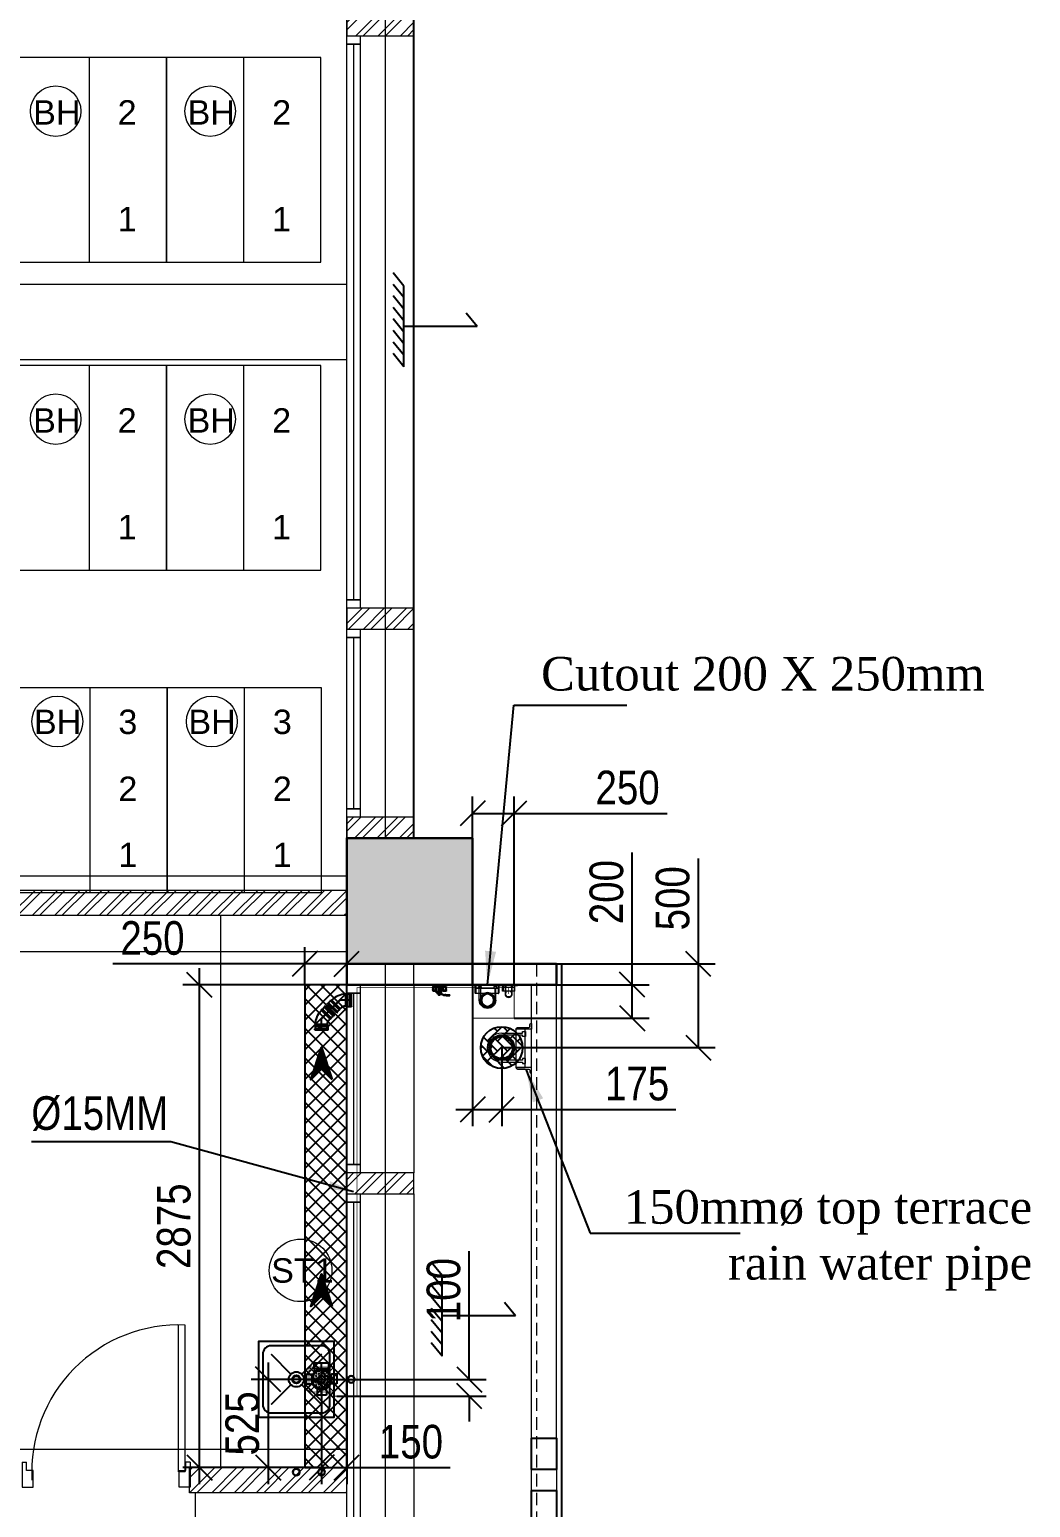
# Model space of a CAD drawing. Header units: inches. Extents: x 5899882 to 5988838, y -468923 to -96891.
# Drawn here: x 5977340 to 5983301, y -218258 to -209454 of the extents above; entities that cross this region are included whole.
import ezdxf

# ---------------------------------------------------------------- set-up
doc = ezdxf.new("R2010")
doc.units = ezdxf.units.IN
doc.header["$MEASUREMENT"] = 0
doc.linetypes.add('1', pattern=[0])
doc.linetypes.add('DASHED', pattern=[0.75, 0.5, -0.25])
doc.layers.get('Defpoints').update_dxf_attribs({"color": 8})
for name, color, linetype in [('0 slc  sleeve 200mm', 3, '1'), ('0 slc Rwp sloape', 7, 'Continuous'), ('0- SLC ARCH LAYOUT', 7, 'Continuous'), ('0- SLC DIMENSION', 7, 'Continuous'), ('0- SLC HIDE BOX & CUTOUT', 6, 'Continuous'), ('0-SLC- Waste water down take', 6, 'Continuous'), ('0-SLC-100mm Soil Pipe', 190, 'Continuous'), ('0-SLC-40 MM Waste water pipe', 3, 'Continuous'), ('0-SLC-75MM WASTE PIPE', 6, 'Continuous'), ('0-SLC-DOMESTIC LINE', 5, 'DOMESTIC_LINE'), ('0-SLC-Multi nahani trap', 6, 'Continuous'), ('0-SLC-Raised portion', 1, 'Continuous'), ('0-SLC-Toilet fixture', 5, 'Continuous'), ('CL', 7, 'Continuous'), ('P-TEXT', 7, 'Continuous'), ('rwp', 5, 'Continuous')]:
    doc.layers.add(name, color=color, linetype=linetype)
for name, color, linetype, lineweight in [('0-SLC-100 mm Multi nahani trap jali', 253, 'Continuous', 13), ('0-SLC-CLAMPS', 7, 'Continuous', 9), ('0-SLC-P-Angle', 6, 'Continuous', 0), ('ARCL-HATCH-B', 8, 'Continuous', 5), ('ARLC-COL', 8, 'Continuous', 30), ('ARLC-DIM0', 8, 'Continuous', 5), ('ARLC-DIM1', 8, 'Continuous', 5), ('ARLC-DOOR-W', 8, 'Continuous', 5), ('ARLC-ELE0', 8, 'Continuous', 9), ('ARLC-ELE1', 8, 'Continuous', 13), ('ARLC-FUR (NOMN)', 8, 'Continuous', 9), ('ARLC-FURN', 8, 'Continuous', 9), ('ARLC-GRILL', 8, 'Continuous', 9), ('ARLC-HATCH-C', 8, 'Continuous', 5), ('ARLC-RCC', 8, 'Continuous', 25), ('ARLC-SINK', 8, 'Continuous', 9), ('ARLC-WALL', 8, 'Continuous', 15), ('P-Ball valve', 7, 'Continuous', 0)]:
    doc.layers.add(name, color=color, linetype=linetype, lineweight=lineweight)
doc.styles.add('ARIAL', font='tahoma.ttf')
doc.styles.add('LT0050R', font='arial.ttf', dxfattribs={"height": 120})
doc.styles.get("Standard").update_dxf_attribs({"font": 'arial.ttf'})
doc.styles.add('swis cn bt', font='swissc.ttf')
doc.linetypes.add('DOMESTIC_LINE', pattern='A,0.5,-0.2,["DWS",ARIAL,S=0.1,R=0,X=-0.1,Y=-0.05],-0.25', length=0.95)
doc.dimstyles.new('LT0050R', dxfattribs={"dimtxt": 120, "dimasz": 80, "dimexe": 80, "dimexo": 50, "dimgap": 80, "dimtad": 0, "dimdec": 0, "dimzin": 0, "dimdsep": 46, "dimtxsty": 'LT0050R', "dimblk": 'ARCHTICK', "dimcen": 1, "dimdle": 80, "dimclrd": 252, "dimclre": 252, "dimclrt": 240, "dimadec": 0, "dimazin": 0, "dimtfac": 1, "dimtdec": 0, "dimtofl": 0, "dimtmove": 1, "dimatfit": 3, "dimfxl": 1, "dimtolj": 1, "dimtzin": 0, "dimlwd": -1, "dimlwe": -1, "dimarcsym": 0})
doc.dimstyles.new('SLC', dxfattribs={"dimtxt": 200, "dimasz": 150, "dimexe": 100, "dimexo": 0, "dimgap": 50, "dimtad": 1, "dimdec": 0, "dimrnd": 5, "dimzin": 1, "dimdsep": 46, "dimtxsty": 'swis cn bt', "dimblk": 'OBLIQUE', "dimcen": 60, "dimdle": 100, "dimclrd": 256, "dimclre": 256, "dimclrt": 256, "dimazin": 0, "dimtfac": 1, "dimtdec": 0, "dimtofl": 0, "dimtmove": 0, "dimatfit": 3, "dimfxl": 0.18, "dimtolj": 1, "dimtzin": 0, "dimarcsym": 0})
doc.dimstyles.get("Standard").update_dxf_attribs({"dimtxt": 200, "dimasz": 200, "dimexe": 0.18, "dimexo": 0.0625, "dimgap": 0.09, "dimtad": 0, "dimdec": 0, "dimrnd": 5, "dimzin": 0, "dimdsep": 46, "dimtxsty": 'Standard', "dimblk": 'OBLIQUE', "dimcen": 0.09, "dimadec": 0, "dimazin": 0, "dimtfac": 1, "dimtdec": 0, "dimtofl": 0, "dimtmove": 0, "dimatfit": 3, "dimfxl": 1, "dimtolj": 1, "dimtzin": 0, "dimarcsym": 0})
pattern_1 = [(45, (-5779197.41, 117191.3), (-66.2912607, 66.2912607), []), (45, (-5779153.22, 117191.3), (-66.2912607, 66.2912607), [])]

# ---------------------------------------------------------------- blocks, each defined once
blk = doc.blocks.new('SINK1')
at = {"color": 0}
for p, q in [((5972703.3, -133859.2), (5972821.5, -133977.3)), ((5972885.1, -133977.3), (5973003.3, -133859.2)), ((5972703.3, -134159.2), (5972821.5, -134041)), ((5972885.1, -134041), (5973003.3, -134159.2))]:
    blk.add_line(p, q, dxfattribs=at)
blk.add_lwpolyline([(5973078.3, -134234.2), (5973078.3, -133784.2), (5972628.3, -133784.2), (5972628.3, -134234.2)], close=True, dxfattribs=at)
blk.add_lwpolyline([(5973053.3, -134159.2), (5973053.3, -133859.2, 0.414214), (5973003.3, -133809.2), (5972703.3, -133809.2, 0.414214), (5972653.3, -133859.2), (5972653.3, -134159.2, 0.414214), (5972703.3, -134209.2), (5973003.3, -134209.2, 0.414214)], format="xyb", close=True, dxfattribs=at)
for radius in [45, 25]:
    blk.add_circle((5972853.3, -134009.2), radius, dxfattribs=at)
blk = doc.blocks.new('ARR')
h = blk.add_hatch()
h.set_pattern_fill('ANSI31', color=256)
h.paths.add_polyline_path([(-80, 80), (0, 0), (-80, -80), (162, 0)])
at = {"color": 7, "lineweight": 30}
blk.add_lwpolyline([(-80, -80), (0, 0), (-80, 80), (162, 0), (-80, -80)], dxfattribs=at)
blk = doc.blocks.new('FD COVER')
at = {"layer": '0-SLC-100 mm Multi nahani trap jali'}
h = blk.add_hatch(color=1, dxfattribs=at)
h.paths.add_polyline_path([(52.4, 0, 1), (-52.4, 0, 1)])
h.paths.add_polyline_path([(-49.7, 0, -1), (49.7, 0, -1)], flags=16)
h = blk.add_hatch(dxfattribs=at)
h.set_pattern_fill('HEX', color=1, scale=45.193777, style=0)
h.set_pattern_definition([(0, (-4759.384, 4380.386), (0, 9.78474), [5.649222, -11.298444]), (120, (-4759.384, 4380.386), (-8.473833, -4.89237), [5.649222, -11.298444]), (60, (-4753.735, 4380.386), (-8.473833, 4.89237), [5.649222, -11.298444])])
h.paths.add_polyline_path([(-49.7, 0, 1), (49.7, 0, 1)])
at = {"layer": '0-SLC-100 mm Multi nahani trap jali', "color": 1, "ltscale": 3}
for p, q in [((-75, 75), (-44.2, 44.2)), ((75, 75), (44.2, 44.2)), ((-44.2, -44.2), (-75, -75)), ((44.2, -44.2), (75, -75))]:
    blk.add_line(p, q, dxfattribs=at)
at = {"layer": '0-SLC-100 mm Multi nahani trap jali', "color": 1, "ltscale": 3, "const_width": 3.75}
blk.add_lwpolyline([(-75, -75), (75, -75), (75, 75), (-75, 75)], close=True, dxfattribs=at)
at = {"layer": '0-SLC-100 mm Multi nahani trap jali', "color": 1, "ltscale": 3}
blk.add_circle((0, 0), 62.5, dxfattribs=at)
blk = doc.blocks.new('A$C52224D05')
at = {"layer": '0-SLC-Multi nahani trap', "linetype": 'Continuous'}
h = blk.add_hatch(color=256, dxfattribs=at)
h.paths.add_polyline_path([(58.1, 0, 1), (-57.9, 0, 1)])
h.paths.add_polyline_path([(-54.9, 0, -1), (55.1, 0, -1)], flags=16)
for p, q in [((-25.9, 91.4), (-25.9, 77.8)), ((31.1, 91.4), (-25.9, 91.4)), ((0, 103.7), (0, -103.7)), ((31.1, 91.4), (31.1, 77.8)), ((-96.3, 0), (95.2, 0)), ((-78.2, 26.7), (-93.7, 26.7)), ((-93.7, -30.2), (-93.7, 26.7)), ((-62.6, 26.7), (-78.2, 26.7)), ((-60.3, -27.9), (-60.3, 24.4)), ((-60.3, 23.3), (-50.5, 23.3)), ((-25.9, 77.8), (-25.9, 60.2)), ((28.7, 57.9), (-23.6, 57.9)), ((-22.4, 57.9), (-22.4, 50.2)), ((27.6, 57.9), (27.6, 47.6)), ((31.1, 77.8), (31.1, 60.2)), ((41.1, 41), (63, 41)), ((63, -41.5), (63, 41.5)), ((65.5, 44), (74, 44)), ((74, 44), (97.8, 44)), ((97.8, -44), (97.8, 44)), ((-78.2, -30.2), (-93.7, -30.2)), ((-62.6, -30.2), (-77.7, -30.2)), ((-60.3, -26.7), (-50.5, -26.7)), ((-25.9, -77.8), (-25.9, -60.2)), ((-25.9, -91.4), (-25.9, -77.8)), ((28.7, -57.9), (-23.6, -57.9)), ((-22.4, -57.9), (-22.4, -50.2)), ((27.6, -57.9), (27.6, -47.6)), ((31.1, -77.8), (31.1, -60.2)), ((31.1, -91.4), (31.1, -77.8)), ((41.1, -41), (63, -41)), ((65.5, -44), (74, -44)), ((74, -44), (97.8, -44)), ((31.1, -91.4), (-25.9, -91.4))]:
    blk.add_line(p, q, dxfattribs=at)
blk.add_circle((0.1, 0), 55, dxfattribs=at)
for centre, radius, start, end in [((-62.6, 24.4), 2.33, 0, 90), ((-23.6, 60.2), 2.33, 180, 270), ((28.7, 60.2), 2.33, 270, 0), ((65.5, 41.5), 2.5, 90, 180), ((-62.6, -27.9), 2.33, 270, 0), ((-23.6, -60.2), 2.33, 90, 180), ((28.7, -60.2), 2.33, 0, 90), ((65.5, -41.5), 2.5, 180, 270)]:
    blk.add_arc(centre, radius, start, end, dxfattribs=at)
blk = doc.blocks.new('1248')
at = {"color": 0}
for p, q in [((-74.3, 21.4), (-75, 19.5)), ((-75, 19.5), (-70.6, 15)), ((-21.4, 74.3), (-74.3, 21.4)), ((-68.6, 15.6), (-70.6, 15)), ((-15.6, 68.6), (-68.6, 15.6)), ((-57.9, 4.9), (-68.6, 15.6)), ((-57.9, 4.9), (-58.5, 3)), ((-58.5, 3), (-56.5, 0.9)), ((-57.9, 4.9), (-4.9, 57.9)), ((-54.5, 1.5), (-56.5, 0.9)), ((-1.5, 54.5), (-54.5, 1.5)), ((-52.1, -0.9), (-54.5, 1.5)), ((-52.1, -0.9), (1, 52.1)), ((-52.1, -0.9), (1, 52.1)), ((0.8, 49.3), (-49.3, -0.8)), ((-21.4, 74.3), (-19.5, 75)), ((-19.5, 75), (-15, 70.5)), ((-15.6, 68.6), (-15, 70.5)), ((-4.9, 57.9), (-15.6, 68.6)), ((-4.9, 57.9), (-3, 58.5)), ((-3, 58.5), (-0.9, 56.5)), ((-1.5, 54.5), (-0.9, 56.5)), ((1, 52.1), (-1.5, 54.5)), ((0.8, 49.3), (1, 52.1)), ((34.2, -35.4), (34.3, 35.4)), ((34.3, 35.4), (36.2, 37.5)), ((36.2, 37.5), (39.6, 37.5)), ((36.2, 37.5), (36.2, -37.5)), ((36.2, 37.5), (36.2, -37.5)), ((39.6, 37.5), (40.5, 39.3)), ((39.6, -37.5), (39.6, 37.5)), ((43.5, 39.3), (40.5, 39.3)), ((44.4, 37.5), (43.5, 39.3)), ((44.4, 37.5), (59.5, 37.5)), ((44.4, 37.5), (44.4, -37.5)), ((59.5, 37.5), (60.5, 39.3)), ((59.5, -37.5), (59.5, 37.5)), ((66.8, 39.3), (60.5, 39.3)), ((66.8, 39.3), (67.8, 37.5)), ((67.8, -37.5), (67.8, 37.5)), ((-49.3, -0.8), (-52.1, -0.9)), ((34.2, -35.4), (36.2, -37.5)), ((36.2, -37.5), (39.6, -37.5)), ((39.6, -37.5), (40.5, -39.3)), ((43.5, -39.3), (40.5, -39.3)), ((44.4, -37.5), (43.5, -39.3)), ((44.4, -37.5), (59.5, -37.5)), ((59.5, -37.5), (60.5, -39.3)), ((66.8, -39.3), (60.5, -39.3)), ((67.8, -37.5), (66.8, -39.3))]:
    blk.add_line(p, q, dxfattribs=at)
at = {"color": 8}
blk.add_lwpolyline([(-47.9, 47.9), (0, 0), (67.8, 0)], dxfattribs=at)
at = {"color": 0}
for major_axis, start_param, end_param in [((0, 47.3), 2.356166, 3.141564), ((0, 118.1), 2.356191, 3.14159)]:
    blk.add_ellipse((34.3, 82.7), major_axis=major_axis, ratio=1, start_param=start_param, end_param=end_param, dxfattribs=at)
blk = doc.blocks.new('Hex Nut - 10 mm side')
at = {"color": 0, "linetype": 'Continuous'}
for p, q in [((-7, -7), (-7, 7)), ((-1, 9), (-6, 9)), ((-1, 5), (-6, 5)), ((0, -7), (0, 7)), ((-1, -5), (-6, -5)), ((-1, -9), (-6, -9))]:
    blk.add_line(p, q, dxfattribs=at)
for centre, radius, start, end in [((-3, 7), 4.19, 147.1328, 212.8672), ((9, 0), 15.7, 163.2213, 196.7787), ((-4, 7), 4.19, 327.1328, 32.8672), ((-16, 0), 15.7, 343.2213, 16.7787), ((-3, -7), 4.19, 147.1328, 212.8672), ((-4, -7), 4.19, 327.1328, 32.8672)]:
    blk.add_arc(centre, radius, start, end, dxfattribs=at)
blk = doc.blocks.new('balval')
at = {"layer": 'P-TEXT', "color": 7}
for p, q in [((-206, 141), (-218, 122)), ((-218, -125), (-218, 122)), ((-207, -90), (-207, 86)), ((-75, 86), (-207, 86)), ((-74, 141), (-206, 141)), ((0, 145), (64, 144)), ((31, 164), (31, 262)), ((31, 164), (47, 164)), ((47, 164), (47, 246)), ((67, 298), (222, 297)), ((83, 281), (226, 281)), ((136, -17), (186, 44)), ((186, 44), (260, -17)), ((261, 143), (286, 120)), ((286, 120), (285, -127)), ((357, 120), (286, 120)), ((294, 302), (376, 365)), ((299, 286), (380, 348)), ((356, -127), (357, 120)), ((368, 139), (357, 120)), ((367, -91), (368, 85)), ((536, 139), (368, 139)), ((535, 84), (368, 85)), ((394, 369), (479, 369)), ((398, 353), (479, 353)), ((533, 381), (479, 369)), ((533, 349), (479, 353)), ((533, 381), (760, 380)), ((533, 349), (762, 348)), ((535, -92), (535, 84)), ((536, 139), (547, 120)), ((547, 120), (546, -128)), ((760, 380), (762, 348)), ((-218, -2), (-229, -2)), ((-207, -145), (-218, -125)), ((-75, -90), (-207, -90)), ((-75, -145), (-207, -145)), ((0, -149), (258, -150)), ((186, -77), (136, -17)), ((260, -17), (186, -77)), ((259, -150), (285, -127)), ((356, -127), (285, -127)), ((367, -146), (356, -127)), ((535, -92), (367, -91)), ((535, -147), (367, -146)), ((535, -147), (546, -128))]:
    blk.add_line(p, q, dxfattribs=at)
for points in [[(-74, 163), (-39, 163), (-40, -162), (-75, -162)], [(-39, 163), (0, 163), (0, -163), (-40, -162)], [(85, 217), (215, 216), (215, 237), (85, 238)], [(266, -83), (129, -83), (130, 50), (266, 49)], [(260, -77), (135, -77), (136, 44), (260, 43)], [(260, -145), (135, -144), (135, -89), (260, -89)]]:
    blk.add_lwpolyline(points, close=True, dxfattribs=at)
for points in [[(259, 144), (260, 216), (64, 217), (64, 144)], [(136, 118), (136, 88), (260, 87), (261, 143), (258, 143)]]:
    blk.add_lwpolyline(points, dxfattribs=at)
for centre, radius, start, end in [((-181, 112), 36.2, 145.90551, 225.80836), ((-125, 42), 93.2, 151.61979, 208.04179), ((67, 262), 35.7, 89.83079, 179.83079), ((83, 246), 35.7, 89.83079, 179.83079), ((162, 312), 195, 239.6656, 299.54462), ((224, 832), 535, 269.76756, 277.56373), ((228, 816), 535, 269.76756, 277.56373), ((259, 142), 1.79, 48.40123, 123.4962), ((450, 40), 93.2, 151.61979, 208.04179), ((393, 111), 36.2, 145.90551, 225.80836), ((394, 334), 35.7, 89.83079, 120.09191), ((398, 317), 35.7, 89.83079, 120.09191), ((510, 110), 36.2, 313.85321, 33.75606), ((453, 40), 93.2, 331.61979, 28.04179), ((-125, -46), 93.2, 151.61979, 208.04179), ((-182, -116), 36.2, 133.85321, 213.75606), ((258, -148), 1.79, 269.83079, 311.26035), ((449, -48), 93.2, 151.61979, 208.04179), ((392, -118), 36.2, 133.85321, 213.75606), ((453, -48), 93.2, 331.61979, 28.04179), ((510, -118), 36.2, 325.90551, 45.80836)]:
    blk.add_arc(centre, radius, start, end, dxfattribs=at)
at = {"layer": 'P-TEXT', "color": 7, "xscale": 6.18499828221724, "yscale": 6.18499828221724, "zscale": 6.18499828221724, "rotation": 269.8307868527402}
for p in [(150, 298), (150, 238)]:
    blk.add_blockref('Hex Nut - 10 mm side', p, dxfattribs=at)
blk = doc.blocks.new('_OBLIQUE')
at = {"color": 0, "linetype": 'ByBlock'}
blk.add_line((-0.5, -0.5), (0.5, 0.5), dxfattribs=at)
blk = doc.blocks.new('_ArchTick')
at = {"color": 0, "linetype": 'ByBlock', "const_width": 0.15}
blk.add_lwpolyline([(-0.5, -0.5), (0.5, 0.5)], dxfattribs=at)
blk = doc.blocks.new('200SS')
at = {"layer": '0 slc  sleeve 200mm'}
h = blk.add_hatch(dxfattribs=at)
h.set_pattern_fill('AR-HBONE', color=3, scale=10.56007, angle=90)
h.set_pattern_definition([(135, (276793.653, -63998.61), (-59.7367777, 4e-15), [126.720842, -42.24028]), (225, (276763.784, -63968.74), (-59.7367777, 4e-15), [126.720842, -42.24028])])
edge = h.paths.add_edge_path()
edge.add_arc((0, 0), 124.8, 0, 360)
at = {"layer": '0 slc  sleeve 200mm', "color": 3}
blk.add_circle((0, 0), 124.8, dxfattribs=at)
blk = doc.blocks.new('*D109')
at = {"layer": '0- SLC DIMENSION', "lineweight": -2, "transparency": 16777216}
for p, q in [((5981323.5, -215020.1), (5981323.5, -214392.1)), ((5981323.5, -215518.6), (5981323.5, -214920.1)), ((5979978.9, -215020.1), (5981423.5, -215020.1)), ((5980151.8, -215518.6), (5981423.5, -215518.6))]:
    blk.add_line(p, q, dxfattribs=at)
at = {"layer": 'Defpoints', "color": 0, "transparency": 16777216}
for p in [(5979978.9, -215020.1), (5980151.8, -215518.6), (5981323.5, -215518.6)]:
    blk.add_point(p, dxfattribs=at)
at = {"layer": '0- SLC DIMENSION', "lineweight": -2, "transparency": 16777216, "xscale": 150, "yscale": 150, "zscale": 150}
for p, rotation in [((5981323.5, -215020.1), 90), ((5981323.5, -215518.6), 270)]:
    blk.add_blockref('_OBLIQUE', p, dxfattribs=dict(at, rotation=rotation))
at = {"layer": '0- SLC DIMENSION', "transparency": 16777216, "insert": (5981171, -214629), "char_height": 200, "attachment_point": 5, "rotation": 90, "style": 'swis cn bt'}
blk.add_mtext('\\A1;500', dxfattribs=at)
blk = doc.blocks.new('*D125')
at = {"layer": '0- SLC DIMENSION', "lineweight": -2, "transparency": 16777216}
for p, q in [((5980929.5, -215143.6), (5980929.5, -214355.8)), ((5980929.5, -215343.6), (5980929.5, -215043.6)), ((5980226.7, -215143.6), (5981029.5, -215143.6)), ((5980226.7, -215343.6), (5981029.5, -215343.6))]:
    blk.add_line(p, q, dxfattribs=at)
at = {"layer": 'Defpoints', "color": 0, "transparency": 16777216}
for p in [(5980226.7, -215143.6), (5980226.7, -215343.6), (5980929.5, -215343.6)]:
    blk.add_point(p, dxfattribs=at)
at = {"layer": '0- SLC DIMENSION', "lineweight": -2, "transparency": 16777216, "xscale": 150, "yscale": 150, "zscale": 150}
for p, rotation in [((5980929.5, -215143.6), 90), ((5980929.5, -215343.6), 270)]:
    blk.add_blockref('_OBLIQUE', p, dxfattribs=dict(at, rotation=rotation))
at = {"layer": '0- SLC DIMENSION', "transparency": 16777216, "insert": (5980776.7, -214592), "char_height": 200, "attachment_point": 5, "rotation": 90, "style": 'swis cn bt'}
blk.add_mtext('\\A1;200', dxfattribs=at)
blk = doc.blocks.new('frame')
at = {"layer": 'ARLC-DOOR-W', "ltscale": 0.1}
for p, q in [((5733136.3, -31004.3), (5733136.3, -30979.3)), ((5733286.3, -31004.3), (5733286.3, -30939.3)), ((5733136.3, -31004.3), (5733286.3, -31004.3))]:
    blk.add_line(p, q, dxfattribs=at)
blk.add_lwpolyline([(5733286.3, -30939.3), (5733186.3, -30939.3), (5733186.3, -30979.3), (5733136.3, -30979.3)], dxfattribs=at)
blk = doc.blocks.new('gfhmk')
at = {"layer": 'ARLC-DOOR-W', "ltscale": 0.1}
for p, q in [((5733137, -36608), (5732262, -36608)), ((5733137, -36568), (5732262.9, -36568)), ((5733137, -36568), (5733137, -36608))]:
    blk.add_line(p, q, dxfattribs=at)
blk.add_arc((5733137, -36608), 875, 177.37973, 273.23303, dxfattribs=at)
blk = doc.blocks.new('A$C0CA930DB')
at = {"layer": 'ARLC-DOOR-W', "ltscale": 0.1}
blk.add_lwpolyline([(924.3, 1000), (1024.3, 1000)], dxfattribs=at)
for name, p in [('gfhmk', (-5732204.5, 37539.3)), ('frame', (-5732262, 31004.3))]:
    blk.add_blockref(name, p)
at = {"xscale": -1, "rotation": 180}
blk.add_blockref('frame', (-5732262, -30004.3), dxfattribs=at)
blk = doc.blocks.new('banch')
at = {"layer": 'ARLC-FUR (NOMN)'}
blk.add_circle((5983473.8, -128459.5), 151.5, dxfattribs=at)
at = {"layer": 'ARLC-FURN'}
blk.add_lwpolyline([(5983207.1, -129478.6), (5984127.1, -129478.6), (5984127.1, -128258.6), (5983207.1, -128258.6)], close=True, dxfattribs=at)
blk.add_lwpolyline([(5983667.1, -128258.6), (5983667.1, -129478.6)], dxfattribs=at)
for s, p in [('3', (5983837, -128534)), ('2', (5983837, -128932.8)), ('1', (5983837, -129326.9))]:
    blk.add_text(s, height=145.4).set_placement(p)
at = {"layer": 'ARLC-FUR (NOMN)'}
blk.add_text('BH', height=145.38, dxfattribs=at).set_placement((5983334.1, -128534))
blk = doc.blocks.new('banch 2')
at = {"layer": 'ARLC-DIM1'}
blk.add_point((5971272.3, -124464.6), dxfattribs=at)
at = {"layer": 'ARLC-FUR (NOMN)'}
blk.add_circle((5971532.8, -123581.8), 150.4, dxfattribs=at)
at = {"layer": 'ARLC-FURN'}
blk.add_lwpolyline([(5971272.3, -124482), (5972192.3, -124482), (5972192.3, -123262), (5971272.3, -123262)], close=True, dxfattribs=at)
blk.add_lwpolyline([(5971732.3, -123262), (5971732.3, -124482)], dxfattribs=at)
for s, p in [('2', (5971902.2, -123661.9)), ('1', (5971902.2, -124297.1))]:
    blk.add_text(s, height=145.4).set_placement(p)
at = {"layer": 'ARLC-FUR (NOMN)'}
blk.add_text('BH', height=145.38, dxfattribs=at).set_placement((5971398.5, -123661.9))
blk = doc.blocks.new('A$C5D8F11B1')
at = {"layer": 'ARCL-HATCH-B'}
h = blk.add_hatch(dxfattribs=at)
h.set_pattern_fill('ANSI32', color=256, scale=250)
h.set_pattern_definition(pattern_1)
h.paths.add_polyline_path([(34445, -14220), (34045, -14220), (34045, -14345), (34445, -14345)])
h = blk.add_hatch(dxfattribs=at)
h.set_pattern_fill('ANSI32', color=256, scale=250)
h.set_pattern_definition(pattern_1)
h.paths.add_polyline_path([(34445, -17755), (34045, -17755), (34045, -17880), (34445, -17880)])
h = blk.add_hatch(dxfattribs=at)
h.set_pattern_fill('ANSI32', color=256, scale=250)
h.set_pattern_definition(pattern_1)
h.paths.add_polyline_path([(34445, -19000), (34045, -19000), (34045, -19125), (34445, -19125)])
h = blk.add_hatch(dxfattribs=at)
h.set_pattern_fill('ANSI32', color=256, scale=250)
h.set_pattern_definition(pattern_1)
h.paths.add_polyline_path([(34045, -19435), (29694.2, -19435), (29694.2, -19585), (34045, -19585)])
h = blk.add_hatch(dxfattribs=at)
h.set_pattern_fill('ANSI32', color=256, scale=250)
h.set_pattern_definition(pattern_1)
h.paths.add_polyline_path([(34445, -21120), (34045, -21120), (34045, -21245), (34445, -21245)])
h = blk.add_hatch(dxfattribs=at)
h.set_pattern_fill('ANSI32', color=256, scale=250)
h.set_pattern_definition(pattern_1)
h.paths.add_polyline_path([(34045, -22875), (33108.6, -22875.7), (33108.6, -23025.7), (34045, -23025)])
at = {"layer": 'ARLC-HATCH-C', "ltscale": 0.1}
blk.add_hatch(color=256, dxfattribs=at).paths.add_polyline_path([(34045, -19875), (34445, -19875), (34795, -19875), (34795, -19125), (34445, -19125), (34045, -19125), (34045, -19415), (34045, -19615)])
at = {"layer": 'ARLC-COL'}
for points in [[(34795, -19125), (34045, -19125), (34045, -19875), (34795, -19875)], [(34045, -19875), (35295, -19875), (35295, -20000), (34045, -20000)]]:
    blk.add_lwpolyline(points, close=True, dxfattribs=at)
at = {"layer": 'ARLC-DIM0'}
for points in [[(34125, -14345), (34125, -14395), (34045, -14395), (34045, -14345)], [(34125, -17705), (34125, -17755), (34045, -17755), (34045, -17705)], [(34125, -17880), (34125, -17930), (34045, -17930), (34045, -17880)], [(34125, -18950), (34125, -19000), (34045, -19000), (34045, -18950)], [(34125, -20000), (34125, -20050), (34045, -20050), (34045, -20000)], [(34125, -21070), (34125, -21120), (34045, -21120), (34045, -21070)], [(34125, -21245), (34125, -21295), (34045, -21295), (34045, -21245)]]:
    blk.add_lwpolyline(points, close=True, dxfattribs=at)
at = {"layer": 'ARLC-DOOR-W', "ltscale": 0.1}
for p, q in [((34085, -14395), (34085, -17705)), ((34085, -17930), (34085, -18950)), ((34085, -20050), (34085, -21070)), ((34085, -21295), (34085, -24605))]:
    blk.add_line(p, q, dxfattribs=at)
at = {"layer": 'ARLC-DOOR-W'}
for points in [[(34045, -14395), (34125, -14395), (34125, -17705), (34045, -17705)], [(34045, -17930), (34125, -17930), (34125, -18950), (34045, -18950)], [(34045, -20050), (34125, -20050), (34125, -21070), (34045, -21070)], [(34045, -21295), (34125, -21295), (34125, -24605), (34045, -24605)]]:
    blk.add_lwpolyline(points, close=True, dxfattribs=at)
at = {"layer": 'ARLC-ELE0'}
for p, q in [((34445, -14345), (34445, -17755)), ((34445, -17880), (34445, -19000)), ((34445, -20000), (34445, -21120)), ((34445, -21245), (34445, -24655))]:
    blk.add_line(p, q, dxfattribs=at)
at = {"layer": 'ARLC-ELE1'}
for p, q in [((35145, -23012.5), (35145, -22887.5)), ((35295, -22887.5), (35295, -23012.5))]:
    blk.add_line(p, q, dxfattribs=at)
at = {"layer": 'ARLC-FUR (NOMN)'}
blk.add_circle((33770.2, -21700.5), 186.4, dxfattribs=at)
at = {"layer": 'ARLC-FURN'}
for p, q in [((33295, -22875), (33295, -19585)), ((33145, -28850), (33145, -23025))]:
    blk.add_line(p, q, dxfattribs=at)
at = {"layer": 'ARLC-GRILL'}
for points in [[(35145, -22700), (35145, -20000)], [(35295, -22700), (35295, -20000)]]:
    blk.add_lwpolyline(points, dxfattribs=at)
at = {"layer": 'ARLC-RCC'}
for points in [[(35145, -22700), (35295, -22700), (35295, -22887.5), (35145, -22887.5)], [(35145, -23012.5), (35295, -23012.5), (35295, -23200), (35145, -23200)]]:
    blk.add_lwpolyline(points, close=True, dxfattribs=at)
at = {"layer": 'ARLC-WALL', "ltscale": 0.1}
for p, q in [((29694.2, -19435), (34043.4, -19435)), ((29694.2, -19585), (34043.4, -19585)), ((33108.6, -22875.7), (34045, -22875)), ((33108.6, -23025.7), (33108.6, -22875.7)), ((34045, -23025), (33108.6, -23025.7))]:
    blk.add_line(p, q, dxfattribs=at)
at = {"layer": 'ARLC-WALL'}
for points in [[(34445, -14220), (34045, -14220), (34045, -14345), (34445, -14345)], [(34445, -17755), (34045, -17755), (34045, -17880), (34445, -17880)], [(34445, -19000), (34045, -19000), (34045, -19125), (34445, -19125)], [(34445, -19875), (34045, -19875), (34045, -20000), (34445, -20000)], [(34445, -21120), (34045, -21120), (34045, -21245), (34445, -21245)]]:
    blk.add_lwpolyline(points, close=True, dxfattribs=at)
at = {"layer": 'ARLC-DIM1'}
for name, p in [('banch 2', (-5939221.4, 108787)), ('banch 2', (-5938301.4, 108787)), ('banch 2', (-5939221.4, 106952)), ('banch 2', (-5938301.4, 106952)), ('banch', (-5951152.1, 110028.6)), ('banch', (-5950232.1, 110028.6))]:
    blk.add_blockref(name, p, dxfattribs=at)
at = {"layer": 'ARLC-DOOR-W', "rotation": 270}
blk.add_blockref('A$C0CA930DB', (32112.3, -21968.2), dxfattribs=at)
at = {"layer": 'ARLC-SINK', "rotation": 270}
blk.add_blockref('SINK1', (167754.2, 5950503.3), dxfattribs=at)
at = {"layer": 'ARLC-FUR (NOMN)'}
blk.add_text('ST1', height=145.38, dxfattribs=at).set_placement((33594.8, -21773.8))
blk = doc.blocks.new('an80')
for points in [[(-46, 0), (-46, 66.3), (-51, 66.3), (-51, 76.3), (-35, 76.3), (-35, 66.3), (-40, 66.3), (-40, 0)], [(46, 0), (46, 66.3), (51, 66.3), (51, 76.3), (35, 76.3), (35, 66.3), (40, 66.3), (40, 0)]]:
    blk.add_lwpolyline(points)
for radius in [46, 40]:
    blk.add_arc((0, 0), radius, 180, 360)
blk = doc.blocks.new('176')
at = {"layer": '0-SLC-CLAMPS', "elevation": 0}
for points in [[(-108.6, 76.7), (-108.6, 80.1, 0.414214), (-114, 85.4), (-114, 85.4), (-114, 65.9), (-61.1, 65.9, 0.414214), (-66.4, 71.3), (-103.3, 71.3, -0.414214)], [(-108.6, -75.8), (-108.6, -79.2, -0.414214), (-114, -84.6), (-114, -84.6), (-114, -65.1), (-61.1, -65.1, -0.414214), (-66.4, -70.4), (-103.3, -70.4, 0.414214)]]:
    blk.add_lwpolyline(points, format="xyb", close=True, dxfattribs=at)
blk.add_lwpolyline([(-92.9, 65.9), (-92.9, -65.1), (-61.1, -65.1), (-61.1, 65.9)], close=True, dxfattribs=at)
at = {"layer": 'rwp', "color": 5, "const_width": 5.36, "elevation": 0}
blk.add_lwpolyline([(-12.5, -42.2, 1), (-12.5, 38.2, 1)], format="xyb", close=True, dxfattribs=at)
at = {"layer": 'rwp', "color": 5}
for radius in [42.9, 37.5]:
    blk.add_circle((-12.5, -2, 0), radius, dxfattribs=at)
at = {"layer": '0-SLC-CLAMPS', "color": 6, "xscale": 1.0714285714286, "yscale": 1.0714285714286, "zscale": 1.0714285714286, "rotation": 90}
blk.add_blockref('an80', (-12.5, -2, 0), dxfattribs=at)
blk = doc.blocks.new('80mm')
at = {"layer": '0-SLC- Waste water down take', "const_width": 5}
blk.add_lwpolyline([(-37.5, 0, 1), (37.5, 0, 1)], format="xyb", close=True, dxfattribs=at)
at = {"layer": '0-SLC- Waste water down take'}
for radius in [40, 35]:
    blk.add_circle((0, 0), radius, dxfattribs=at)
blk = doc.blocks.new('DSF')
at = {"layer": '0-SLC-CLAMPS'}
for points in [[(1498.4503, 220.3213), (1498.4469, 220.3213, -0.414214), (1498.4416, 220.3267), (1498.4416, 220.3267), (1498.4611, 220.3267), (1498.4611, 220.2737, -0.414214), (1498.4557, 220.2791), (1498.4557, 220.3159, 0.414214)], [(1498.6042, 220.3213), (1498.6076, 220.3213, 0.414214), (1498.613, 220.3267), (1498.613, 220.3267), (1498.5935, 220.3267), (1498.5935, 220.2737, 0.414214), (1498.5988, 220.2791), (1498.5988, 220.3159, -0.414214)]]:
    blk.add_lwpolyline(points, format="xyb", close=True, dxfattribs=at)
blk.add_lwpolyline([(1498.5935, 220.3055), (1498.4611, 220.3055), (1498.4611, 220.2737), (1498.5935, 220.2737)], close=True, dxfattribs=at)
at = {"layer": '0-SLC- Waste water down take', "lineweight": 0, "ltscale": 12, "xscale": 0.0010714285714286, "yscale": 0.0010714285714286, "zscale": 0.0010714285714286}
blk.add_blockref('80mm', (1498.5241, 220.2345), dxfattribs=at)
at = {"layer": '0-SLC-CLAMPS', "xscale": 0.0010714285714286, "yscale": 0.0010714285714286, "zscale": 0.0010714285714286}
blk.add_blockref('an80', (1498.5241, 220.2345), dxfattribs=at)
blk = doc.blocks.new('*D214')
at = {"layer": '0- SLC DIMENSION', "lineweight": -2, "transparency": 16777216}
for p, q in [((5978352.5, -218120.1), (5978352.5, -215045.1)), ((5978978.9, -215145.1), (5978252.5, -215145.1)), ((5978978.9, -218020.1), (5978252.5, -218020.1))]:
    blk.add_line(p, q, dxfattribs=at)
at = {"layer": 'Defpoints', "color": 0, "transparency": 16777216}
for p in [(5978352.5, -215145.1), (5978978.9, -215145.1), (5978978.9, -218020.1)]:
    blk.add_point(p, dxfattribs=at)
at = {"layer": '0- SLC DIMENSION', "lineweight": -2, "transparency": 16777216, "xscale": 150, "yscale": 150, "zscale": 150}
for p, rotation in [((5978352.5, -215145.1), 90), ((5978352.5, -218020.1), 270)]:
    blk.add_blockref('_OBLIQUE', p, dxfattribs=dict(at, rotation=rotation))
at = {"layer": '0- SLC DIMENSION', "transparency": 16777216, "insert": (5978199.7, -216582.6), "char_height": 200, "attachment_point": 5, "rotation": 90, "style": 'swis cn bt'}
blk.add_mtext('\\A1;2875', dxfattribs=at)
blk = doc.blocks.new('*D215')
at = {"layer": '0- SLC DIMENSION', "lineweight": -2, "transparency": 16777216}
for p, q in [((5978978.9, -215145.1), (5978978.9, -214919.5)), ((5979228.9, -215145.1), (5979228.9, -214919.5)), ((5978978.9, -215019.5), (5977835.8, -215019.5)), ((5979228.9, -215019.5), (5978878.9, -215019.5))]:
    blk.add_line(p, q, dxfattribs=at)
at = {"layer": 'Defpoints', "color": 0, "transparency": 16777216}
for p in [(5979228.9, -215019.5), (5978978.9, -215145.1), (5979228.9, -215145.1)]:
    blk.add_point(p, dxfattribs=at)
at = {"layer": '0- SLC DIMENSION', "lineweight": -2, "transparency": 16777216, "xscale": 150, "yscale": 150, "zscale": 150, "rotation": 180}
blk.add_blockref('_OBLIQUE', (5978978.9, -215019.5), dxfattribs=at)
at = {"layer": '0- SLC DIMENSION', "lineweight": -2, "transparency": 16777216, "xscale": 150, "yscale": 150, "zscale": 150}
blk.add_blockref('_OBLIQUE', (5979228.9, -215019.5), dxfattribs=at)
at = {"layer": '0- SLC DIMENSION', "transparency": 16777216, "insert": (5978072, -214866.7), "char_height": 200, "attachment_point": 5, "style": 'swis cn bt'}
blk.add_mtext('\\A1;250', dxfattribs=at)
blk = doc.blocks.new('*D216')
at = {"layer": '0- SLC DIMENSION', "lineweight": -2, "transparency": 16777216}
for p, q in [((5979079.5, -217495.1), (5979079.5, -218120.1)), ((5979228.9, -217494.8), (5979228.9, -218120.1)), ((5978979.5, -218020.1), (5979228.9, -218020.1)), ((5979228.9, -218020.1), (5979844.1, -218020.1))]:
    blk.add_line(p, q, dxfattribs=at)
at = {"layer": 'Defpoints', "color": 0, "transparency": 16777216}
for p in [(5979079.5, -217495.1), (5979228.9, -217494.8), (5979228.9, -218020.1)]:
    blk.add_point(p, dxfattribs=at)
at = {"layer": '0- SLC DIMENSION', "lineweight": -2, "transparency": 16777216, "xscale": 150, "yscale": 150, "zscale": 150, "rotation": 180}
blk.add_blockref('_OBLIQUE', (5979079.5, -218020.1), dxfattribs=at)
at = {"layer": '0- SLC DIMENSION', "lineweight": -2, "transparency": 16777216, "xscale": 150, "yscale": 150, "zscale": 150}
blk.add_blockref('_OBLIQUE', (5979228.9, -218020.1), dxfattribs=at)
at = {"layer": '0- SLC DIMENSION', "transparency": 16777216, "insert": (5979611.5, -217867.4), "char_height": 200, "attachment_point": 5, "style": 'swis cn bt'}
blk.add_mtext('\\A1;150', dxfattribs=at)
blk = doc.blocks.new('*D217')
at = {"layer": '0- SLC DIMENSION', "lineweight": -2, "transparency": 16777216}
for p, q in [((5978760.5, -217394.9), (5978760.5, -218120.1)), ((5979078.9, -217494.9), (5978660.5, -217494.9)), ((5979058.9, -218020.1), (5978660.5, -218020.1))]:
    blk.add_line(p, q, dxfattribs=at)
at = {"layer": 'Defpoints', "color": 0, "transparency": 16777216}
for p in [(5979078.9, -217494.9), (5978760.5, -218020.1), (5979058.9, -218020.1)]:
    blk.add_point(p, dxfattribs=at)
at = {"layer": '0- SLC DIMENSION', "lineweight": -2, "transparency": 16777216, "xscale": 150, "yscale": 150, "zscale": 150}
for p, rotation in [((5978760.5, -217494.9), 90), ((5978760.5, -218020.1), 270)]:
    blk.add_blockref('_OBLIQUE', p, dxfattribs=dict(at, rotation=rotation))
at = {"layer": '0- SLC DIMENSION', "transparency": 16777216, "insert": (5978607.7, -217757.5), "char_height": 200, "attachment_point": 5, "rotation": 90, "style": 'swis cn bt'}
blk.add_mtext('\\A1;525', dxfattribs=at)
blk = doc.blocks.new('*D223')
at = {"layer": '0- SLC DIMENSION', "lineweight": -2, "transparency": 16777216}
for p, q in [((5979978.9, -215143.6), (5979978.9, -214023)), ((5980226.7, -215143.6), (5980226.7, -214023)), ((5979978.9, -214123), (5980326.7, -214123)), ((5980226.7, -214123), (5981138.2, -214123))]:
    blk.add_line(p, q, dxfattribs=at)
at = {"layer": 'Defpoints', "color": 0, "transparency": 16777216}
for p in [(5979978.9, -214123), (5979978.9, -215143.6), (5980226.7, -215143.6)]:
    blk.add_point(p, dxfattribs=at)
at = {"layer": '0- SLC DIMENSION', "lineweight": -2, "transparency": 16777216, "xscale": 150, "yscale": 150, "zscale": 150, "rotation": 180}
blk.add_blockref('_OBLIQUE', (5979978.9, -214123), dxfattribs=at)
at = {"layer": '0- SLC DIMENSION', "lineweight": -2, "transparency": 16777216, "xscale": 150, "yscale": 150, "zscale": 150}
blk.add_blockref('_OBLIQUE', (5980226.7, -214123), dxfattribs=at)
at = {"layer": '0- SLC DIMENSION', "transparency": 16777216, "insert": (5980901.9, -213970.2), "char_height": 200, "attachment_point": 5, "style": 'swis cn bt'}
blk.add_mtext('\\A1;250', dxfattribs=at)
blk = doc.blocks.new('*D224')
at = {"layer": '0- SLC DIMENSION', "lineweight": -2}
for p, q in [((5979978.9, -215020.1), (5979978.9, -215987)), ((5980151.8, -215518.6), (5980151.8, -215987)), ((5979878.9, -215887), (5980151.8, -215887)), ((5980151.8, -215887), (5981190.1, -215887))]:
    blk.add_line(p, q, dxfattribs=at)
at = {"layer": 'Defpoints', "color": 0}
for p in [(5979978.9, -215020.1), (5980151.8, -215518.6), (5980151.8, -215887)]:
    blk.add_point(p, dxfattribs=at)
at = {"layer": '0- SLC DIMENSION', "lineweight": -2, "xscale": 150, "yscale": 150, "zscale": 150, "rotation": 180}
blk.add_blockref('_OBLIQUE', (5979978.9, -215887), dxfattribs=at)
at = {"layer": '0- SLC DIMENSION', "lineweight": -2, "xscale": 150, "yscale": 150, "zscale": 150}
blk.add_blockref('_OBLIQUE', (5980151.8, -215887), dxfattribs=at)
at = {"layer": '0- SLC DIMENSION', "insert": (5980958.5, -215734.3), "char_height": 200, "attachment_point": 5, "style": 'swis cn bt'}
blk.add_mtext('\\A1;175', dxfattribs=at)
blk = doc.blocks.new('*D625')
at = {"layer": '0- SLC DIMENSION', "lineweight": -2, "transparency": 16777216}
for p, q in [((5979959, -217495.6), (5979959, -216730.4)), ((5979153.9, -217495.6), (5980059, -217495.6)), ((5979170.2, -217595.1), (5980059, -217595.1)), ((5979959, -217595.1), (5979959, -217745.1))]:
    blk.add_line(p, q, dxfattribs=at)
at = {"layer": 'Defpoints', "color": 0, "transparency": 16777216}
for p in [(5979153.9, -217495.6), (5979959, -217495.6), (5979170.2, -217595.1)]:
    blk.add_point(p, dxfattribs=at)
at = {"layer": '0- SLC DIMENSION', "lineweight": -2, "transparency": 16777216, "xscale": 150, "yscale": 150, "zscale": 150}
for p, rotation in [((5979959, -217495.6), 270), ((5979959, -217595.1), 90)]:
    blk.add_blockref('_OBLIQUE', p, dxfattribs=dict(at, rotation=rotation))
at = {"layer": '0- SLC DIMENSION', "transparency": 16777216, "insert": (5979806.3, -216963), "char_height": 200, "attachment_point": 5, "rotation": 90, "style": 'swis cn bt'}
blk.add_mtext('\\A1;100', dxfattribs=at)
blk = doc.blocks.new('A$C67844AE1')
at = {"color": 7}
for p, q in [((-218.2, 240.6), (-283.3, 161.6)), ((-218.2, 171.9), (-283.3, 92.9)), ((-218.2, 103.1), (-283.3, 24.1)), ((-218.2, 34.4), (-283.3, -44.6)), ((218.2, 0), (-218.2, 0)), ((218.2, 0), (153.1, -79)), ((-218.2, -34.4), (-283.3, -113.4)), ((-218.2, -103.1), (-283.3, -182.1)), ((-218.2, -171.9), (-283.3, -250.9)), ((-218.2, -240.6), (-283.3, -319.6))]:
    blk.add_line(p, q, dxfattribs=at)
at = {"layer": 'CL', "color": 7}
blk.add_line((-218.2, 240.6), (-218.2, -240.6), dxfattribs=at)

msp = doc.modelspace()

# ---------------------------------------------------------------- block references
at = {"layer": '0- SLC ARCH LAYOUT'}
msp.add_blockref('A$C5D8F11B1', (5945183.9, -195145.1), dxfattribs=at)

# ---------------------------------------------------------------- next in the draw order: hatches: boundary and pattern name
at = {"layer": '0-SLC-Raised portion'}
h = msp.add_hatch(dxfattribs=at)
h.set_pattern_fill('ANSI37', color=256, scale=500, angle=90)
h.set_pattern_definition([(135, (3200202.133, -821987.484), (-44.1941738, -44.1941738), []), (225, (3200202.133, -821987.484), (44.1941738, -44.1941738), [])])
h.paths.add_polyline_path([(5979228.9, -215145.1), (5978978.9, -215145.1), (5978978.9, -218020.1), (5979228.9, -218020.1)])
at = {"layer": 'ARLC-HATCH-C', "ltscale": 0.1}
msp.add_hatch(color=0, dxfattribs=at).paths.add_polyline_path([(5979228.9, -215020.1), (5979628.9, -215020.1), (5979978.9, -215020.1), (5979978.9, -214270.1), (5979628.9, -214270.1), (5979228.9, -214270.1), (5979228.9, -214560.1), (5979228.9, -214760.1)])

# ---------------------------------------------------------------- next in the draw order: linework, layer by layer
at = {"color": 0}
msp.add_line((5979628.9, -214270.1), (5979628.9, -208120.1), dxfattribs=at)
at = {"layer": '0- SLC HIDE BOX & CUTOUT', "const_width": 5}
msp.add_lwpolyline([(5979978.9, -215343.6), (5980226.7, -215343.6), (5980226.7, -215143.6), (5979978.9, -215143.6)], close=True, dxfattribs=at)
at = {"layer": '0-SLC-40 MM Waste water pipe', "lineweight": 30}
for centre in [(5978928.9, -217495.1), (5979079.5, -217495.1), (5979079.5, -217495.1), (5979079.5, -217495.1), (5979255.7, -217494.7), (5978928.6, -218047.5), (5979078.9, -218047.5)]:
    msp.add_circle(centre, 20, dxfattribs=at)
at = {"layer": '0-SLC-DOMESTIC LINE', "color": 5, "linetype": '1', "const_width": 5}
for points in [[(5980193.1, -215199), (5980193.6, -215161.5), (5979290.5, -215161.5), (5979290.5, -217595.1)], [(5979153.9, -217595.1), (5979290.5, -217595.1)]]:
    msp.add_lwpolyline(points, dxfattribs=at)
at = {"layer": '0-SLC-DOMESTIC LINE', "color": 5, "linetype": '1', "const_width": 3.2}
msp.add_lwpolyline([(5980193.6, -215182.7, 1), (5980193.6, -215216.9, 1), (5980193.6, -215182.7)], format="xyb", dxfattribs=at)
at = {"layer": '0-SLC-P-Angle', "color": 0}
for points in [[(5980151.1, -215148.5), (5980141.4, -215148.5, -0.414214), (5980136.5, -215143.6), (5980136.5, -215143.6), (5980160.9, -215143.6), (5980160.9, -215182.7, -0.414214), (5980156, -215177.9), (5980156, -215153.3, 0.414214)], [(5980175.8, -215203.6), (5980175.8, -215157.7), (5980178.4, -215157.7), (5980178.4, -215152.4), (5980169.9, -215152.4), (5980169.9, -215157.7), (5980172.6, -215157.7), (5980172.6, -215203.6, 0.80169), (5980213.7, -215203.6), (5980213.7, -215157.7), (5980216.4, -215157.7), (5980216.4, -215152.4), (5980207.8, -215152.4), (5980207.8, -215157.7), (5980210.5, -215157.7), (5980210.5, -215203.6, -0.766137)], [(5980235.5, -215148.5), (5980245.2, -215148.5, 0.414214), (5980250.1, -215143.6), (5980250.1, -215143.6), (5980225.7, -215143.6), (5980225.7, -215182.7, 0.414214), (5980230.6, -215177.9), (5980230.6, -215153.3, -0.414214)]]:
    msp.add_lwpolyline(points, format="xyb", close=True, dxfattribs=at)
msp.add_lwpolyline([(5980160.7, -215182.7), (5980160.7, -215158), (5980225.7, -215158), (5980225.7, -215182.7)], close=True, dxfattribs=at)
at = {"layer": '0-SLC-Raised portion'}
msp.add_lwpolyline([(5979228.9, -215145.1), (5978978.9, -215145.1), (5978978.9, -218020.1), (5979228.9, -218020.1)], close=True, dxfattribs=at)
at = {"layer": 'ARLC-COL', "color": 0}
msp.add_lwpolyline([(5979978.9, -214270.1), (5979228.9, -214270.1), (5979228.9, -215020.1), (5979978.9, -215020.1)], close=True, dxfattribs=at)
at = {"layer": 'ARLC-WALL', "color": 30}
for p, q in [((5979228.9, -214270.1), (5979228.9, -208120.1)), ((5979458.9, -214270.1), (5979458.9, -208120.1)), ((5970228.9, -210970.1), (5979228.9, -210970.1)), ((5970228.9, -211420.1), (5979228.9, -211420.1)), ((5970228.9, -214495.1), (5979227.3, -214495.1)), ((5970230.4, -214945), (5979228.9, -214945)), ((5979228.9, -221170.1), (5979228.9, -215020.1)), ((5979458.9, -221170.1), (5979458.9, -215020.1)), ((5970228.9, -217910.1), (5979228.9, -217910.1))]:
    msp.add_line(p, q, dxfattribs=at)
at = {"layer": 'ARLC-WALL', "color": 30, "linetype": 'DASHED', "ltscale": 150}
msp.add_line((5980358.6, -215020.1), (5980358.6, -221170.1), dxfattribs=at)
at = {"layer": 'CL', "color": 0}
for p, q in [((5979978.9, -215020.1), (5980508.6, -215020.1)), ((5980508.6, -215020.1), (5980508.6, -221170.1))]:
    msp.add_line(p, q, dxfattribs=at)

# ---------------------------------------------------------------- next in the draw order: block references
at = {"layer": '0 slc  sleeve 200mm', "color": 3, "rotation": 180}
msp.add_blockref('200SS', (5980151.8, -215518.6), dxfattribs=at)
at = {"layer": '0-SLC-100 mm Multi nahani trap jali', "lineweight": -3, "xscale": -1}
msp.add_blockref('FD COVER', (5979078.7, -217495.7), dxfattribs=at)
at = {"layer": '0-SLC-100mm Soil Pipe', "color": 30, "xscale": -1000, "yscale": 1000, "zscale": 1000}
msp.add_blockref('DSF', (7478591.8, -435470.2), dxfattribs=at)
at = {"layer": '0-SLC-75MM WASTE PIPE'}
for p, xscale, yscale, zscale, rotation in [((5979189.6, -215235.8), 1.000059464691146, 1.000059464691146, 1.000059464691146, 225.0024565101186), ((5979078.9, -215346.5), -1.00005946469115, 1.00005946469115, 1.00005946469115, 224.9974313842393)]:
    msp.add_blockref('1248', p, dxfattribs=dict(at, xscale=xscale, yscale=yscale, zscale=zscale, rotation=rotation))
at = {"layer": '0-SLC-75MM WASTE PIPE', "color": 8, "xscale": 0.8, "yscale": 0.8, "zscale": 0.8, "rotation": 90}
for p in [(5979078.9, -215645.2), (5979078.9, -216996.6)]:
    msp.add_blockref('ARR', p, dxfattribs=at)
at = {"layer": '0-SLC-CLAMPS', "xscale": 1.744186046511625, "yscale": 1.744186046511625, "zscale": 1.744186046511625, "rotation": 180}
msp.add_blockref('176', (5980130, -215522.1, 0), dxfattribs=at)
at = {"layer": '0-SLC-Multi nahani trap', "linetype": 'Continuous', "extrusion": (0, 0, -1), "xscale": -1, "zscale": -1, "rotation": 270}
msp.add_blockref('A$C52224D05', (-5979078.9, -217495.6), dxfattribs=at)
at = {"layer": '0-SLC-Toilet fixture', "color": 140, "rotation": 270}
msp.add_blockref('SINK1', (6112938, 5755358.2), dxfattribs=at)
at = {"layer": 'CL', "color": 0, "xscale": -1, "rotation": 180}
for p in [(5979788.2, -211222.4), (5980015.7, -217116.4)]:
    msp.add_blockref('A$C67844AE1', p, dxfattribs=at)
at = {"layer": 'P-Ball valve', "lineweight": 50, "xscale": -0.10247897088, "yscale": 0.10247897088, "zscale": 0.10247897088, "rotation": 180}
msp.add_blockref('balval', (5979765.1, -215168.7), dxfattribs=at)

# ---------------------------------------------------------------- next in the draw order: texts
at = {"layer": '0- SLC HIDE BOX & CUTOUT', "insert": (5980386.5, -213191.2, 0), "char_height": 200, "width": 2605.109, "attachment_point": 1, "style": 'ARIAL'}
msp.add_mtext('{\\fTimes New Roman|b0|i0|c0|p18;Cutout 200 X 250mm}', dxfattribs=at)
at = {"layer": '0-SLC-DOMESTIC LINE', "linetype": '1', "insert": (5977350.8, -215808.5), "char_height": 200, "width": 687.595, "attachment_point": 1}
msp.add_mtext('{\\fSwis721 Cn BT|b0|i0|c0|p34;%%C15MM}', dxfattribs=at)
at = {"layer": 'P-TEXT', "color": 7, "insert": (5983311.8, -216666.7), "char_height": 200, "width": 3434.546, "attachment_point": 6, "rotation": 0}
msp.add_mtext('\\pi7.1136;{\\fTimes New Roman|b0|i0|c0|p18;\\C3;150mmø top terrace\\P\\pi43.542; rain water pipe }', dxfattribs=at)

# ---------------------------------------------------------------- next in the draw order: dimensions: what is measured, and where the dimension line sits
at = {"layer": '0- SLC DIMENSION', "color": 1}
for base, p1, p2, picture, middle in [((5979978.9, -214123), (5980226.7, -215143.6), (5979978.9, -215143.6), '*D223', (5980901.9, -214123)), ((5979228.9, -215019.5), (5978978.9, -215145.1), (5979228.9, -215145.1), '*D215', (5978072, -215019.5)), ((5980151.8, -215887), (5979978.9, -215020.1), (5980151.8, -215518.6), '*D224', (5980958.5, -215887)), ((5979228.9, -218020.1), (5979079.5, -217495.1), (5979228.9, -217494.8), '*D216', (5979611.5, -218020.1))]:
    dim = msp.add_linear_dim(base=base, p1=p1, p2=p2, dimstyle='SLC', dxfattribs=at)
    dim.commit()
    dim.dimension.update_dxf_attribs({"geometry": picture, "text_midpoint": middle, "dimtype": 160})
at = {"layer": '0- SLC DIMENSION'}
for base, p1, p2, picture, middle, dimtype in [((5980929.5, -215343.6), (5980226.7, -215143.6), (5980226.7, -215343.6), '*D125', (5980929.5, -214592), 161), ((5981323.5, -215518.571), (5979978.8662, -215020.0723), (5980151.8313, -215518.571), '*D109', (5981323.5, -214629), 160)]:
    dim = msp.add_linear_dim(base=base, p1=p1, p2=p2, angle=270, dimstyle='SLC', override={"dimfxl": 0}, dxfattribs=at)
    dim.commit()
    dim.dimension.update_dxf_attribs({"geometry": picture, "text_midpoint": middle, "dimtype": dimtype})
at = {"layer": '0- SLC DIMENSION', "color": 1}
for base, p1, p2, picture, middle in [((5978352.5, -215145.1), (5978978.9, -218020.1), (5978978.9, -215145.1), '*D214', (5978199.7, -216582.6)), ((5979959, -217495.6196), (5979170.2372, -217595.0723), (5979153.8662, -217495.6196), '*D625', (5979806.3377, -216963.0222)), ((5978760.5, -218020.1), (5979078.9, -217494.9), (5979058.9, -218020.1), '*D217', (5978607.7, -217757.5))]:
    dim = msp.add_linear_dim(base=base, p1=p1, p2=p2, angle=90, dimstyle='SLC', dxfattribs=at)
    dim.commit()
    dim.dimension.update_dxf_attribs({"geometry": picture, "text_midpoint": middle})

# ---------------------------------------------------------------- next in the draw order: leaders
at = {"layer": '0 slc Rwp sloape', "color": 2}
msp.add_leader([(5980295.5, -215646.5), (5980678, -216624.3), (5981571.4, -216624.3)], dimstyle='Standard', override={"dimasz": 200, "dimclrd": 3, "dimfxl": 0.18}, dxfattribs=at)
at = {"layer": '0- SLC HIDE BOX & CUTOUT'}
msp.add_leader([(5980067, -215143.6), (5980224.1, -213477.5), (5980898, -213477.5)], dimstyle='LT0050R', override={"dimasz": 200, "dimclrd": 256, "dimfxl": 160}, dxfattribs=at)
at = {"layer": '0-SLC-DOMESTIC LINE', "linetype": '1'}
msp.add_leader([(5979268.9, -216377.5), (5978181.9, -216080), (5977350.8, -216080)], dimstyle='SLC', override={"dimgap": 50, "dimtad": 0, "dimfxlon": 1}, dxfattribs=at)

doc.saveas('drawing.dxf')
